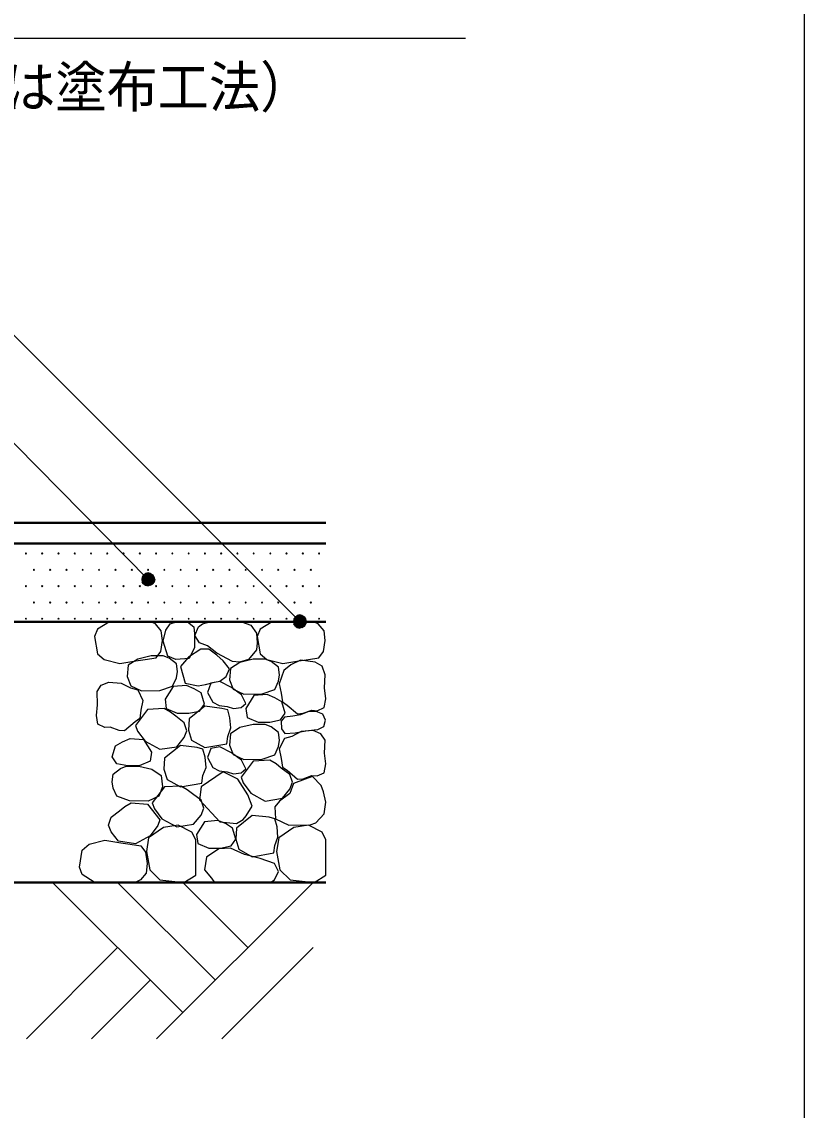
# Model space of a CAD drawing. Header units: millimetres. Extents: x 0 to 420, y 0 to 297.
# Drawn here: x 360.1 to 420.2, y 74.8 to 158.3 of the extents above; entities that cross this region are included whole.
import ezdxf
from ezdxf.enums import TextEntityAlignment as Align

# ---------------------------------------------------------------- set-up
doc = ezdxf.new("R2010")
doc.units = ezdxf.units.MM
doc.styles.add('kst32b', font='NotoSansJP-Variable.ttf')

msp = doc.modelspace()

# ---------------------------------------------------------------- hatches: boundary and pattern name
for points in [[(360.426, 117.517), (360.405, 117.496), (360.384, 117.475), (360.405, 117.454), (360.426, 117.433), (360.447, 117.454), (360.468, 117.475), (360.447, 117.496), (360.426, 117.517)], [(361.675, 117.517), (361.654, 117.496), (361.632, 117.475), (361.654, 117.454), (361.675, 117.433), (361.696, 117.454), (361.717, 117.475), (361.696, 117.496), (361.675, 117.517)], [(362.924, 117.517), (362.902, 117.496), (362.881, 117.475), (362.902, 117.454), (362.924, 117.433), (362.945, 117.454), (362.966, 117.475), (362.945, 117.496), (362.924, 117.517)], [(364.173, 117.517), (364.151, 117.496), (364.13, 117.475), (364.151, 117.454), (364.173, 117.433), (364.194, 117.454), (364.215, 117.475), (364.194, 117.496), (364.173, 117.517)], [(365.421, 117.517), (365.4, 117.496), (365.379, 117.475), (365.4, 117.454), (365.421, 117.433), (365.443, 117.454), (365.464, 117.475), (365.443, 117.496), (365.421, 117.517)], [(366.67, 117.517), (366.649, 117.496), (366.628, 117.475), (366.649, 117.454), (366.67, 117.433), (366.691, 117.454), (366.712, 117.475), (366.691, 117.496), (366.67, 117.517)], [(367.919, 117.517), (367.898, 117.496), (367.877, 117.475), (367.898, 117.454), (367.919, 117.433), (367.94, 117.454), (367.961, 117.475), (367.94, 117.496), (367.919, 117.517)], [(369.168, 117.517), (369.147, 117.496), (369.125, 117.475), (369.147, 117.454), (369.168, 117.433), (369.189, 117.454), (369.21, 117.475), (369.189, 117.496), (369.168, 117.517)], [(370.417, 117.517), (370.395, 117.496), (370.374, 117.475), (370.395, 117.454), (370.417, 117.433), (370.438, 117.454), (370.459, 117.475), (370.438, 117.496), (370.417, 117.517)], [(371.666, 117.517), (371.644, 117.496), (371.623, 117.475), (371.644, 117.454), (371.666, 117.433), (371.687, 117.454), (371.708, 117.475), (371.687, 117.496), (371.666, 117.517)], [(372.914, 117.517), (372.893, 117.496), (372.872, 117.475), (372.893, 117.454), (372.914, 117.433), (372.936, 117.454), (372.957, 117.475), (372.936, 117.496), (372.914, 117.517)], [(374.163, 117.517), (374.142, 117.496), (374.121, 117.475), (374.142, 117.454), (374.163, 117.433), (374.184, 117.454), (374.205, 117.475), (374.184, 117.496), (374.163, 117.517)], [(375.412, 117.517), (375.391, 117.496), (375.37, 117.475), (375.391, 117.454), (375.412, 117.433), (375.433, 117.454), (375.454, 117.475), (375.433, 117.496), (375.412, 117.517)], [(376.661, 117.517), (376.64, 117.496), (376.618, 117.475), (376.64, 117.454), (376.661, 117.433), (376.682, 117.454), (376.703, 117.475), (376.682, 117.496), (376.661, 117.517)], [(377.91, 117.517), (377.889, 117.496), (377.867, 117.475), (377.889, 117.454), (377.91, 117.433), (377.931, 117.454), (377.952, 117.475), (377.931, 117.496), (377.91, 117.517)], [(379.18, 117.517), (379.159, 117.496), (379.137, 117.475), (379.159, 117.454), (379.18, 117.433), (379.201, 117.454), (379.222, 117.475), (379.201, 117.496), (379.18, 117.517)], [(380.429, 117.517), (380.407, 117.496), (380.386, 117.475), (380.407, 117.454), (380.429, 117.433), (380.45, 117.454), (380.471, 117.475), (380.45, 117.496), (380.429, 117.517)], [(381.677, 117.517), (381.656, 117.496), (381.635, 117.475), (381.656, 117.454), (381.677, 117.433), (381.698, 117.454), (381.72, 117.475), (381.698, 117.496), (381.677, 117.517)], [(382.926, 117.517), (382.905, 117.496), (382.884, 117.475), (382.905, 117.454), (382.926, 117.433), (382.947, 117.454), (382.968, 117.475), (382.947, 117.496), (382.926, 117.517)], [(361.04, 116.268), (361.019, 116.247), (360.997, 116.226), (361.019, 116.205), (361.04, 116.184), (361.061, 116.205), (361.082, 116.226), (361.061, 116.247), (361.04, 116.268)], [(362.289, 116.268), (362.268, 116.247), (362.246, 116.226), (362.268, 116.205), (362.289, 116.184), (362.31, 116.205), (362.331, 116.226), (362.31, 116.247), (362.289, 116.268)], [(363.537, 116.268), (363.516, 116.247), (363.495, 116.226), (363.516, 116.205), (363.537, 116.184), (363.559, 116.205), (363.58, 116.226), (363.559, 116.247), (363.537, 116.268)], [(364.786, 116.268), (364.765, 116.247), (364.744, 116.226), (364.765, 116.205), (364.786, 116.184), (364.807, 116.205), (364.829, 116.226), (364.807, 116.247), (364.786, 116.268)], [(366.035, 116.268), (366.014, 116.247), (365.993, 116.226), (366.014, 116.205), (366.035, 116.184), (366.056, 116.205), (366.077, 116.226), (366.056, 116.247), (366.035, 116.268)], [(367.305, 116.268), (367.284, 116.247), (367.263, 116.226), (367.284, 116.205), (367.305, 116.184), (367.326, 116.205), (367.348, 116.226), (367.326, 116.247), (367.305, 116.268)], [(368.554, 116.268), (368.533, 116.247), (368.512, 116.226), (368.533, 116.205), (368.554, 116.184), (368.575, 116.205), (368.596, 116.226), (368.575, 116.247), (368.554, 116.268)], [(369.803, 116.268), (369.782, 116.247), (369.761, 116.226), (369.782, 116.205), (369.803, 116.184), (369.824, 116.205), (369.845, 116.226), (369.824, 116.247), (369.803, 116.268)], [(371.052, 116.268), (371.03, 116.247), (371.009, 116.226), (371.03, 116.205), (371.052, 116.184), (371.073, 116.205), (371.094, 116.226), (371.073, 116.247), (371.052, 116.268)], [(372.3, 116.268), (372.279, 116.247), (372.258, 116.226), (372.279, 116.205), (372.3, 116.184), (372.322, 116.205), (372.343, 116.226), (372.322, 116.247), (372.3, 116.268)], [(373.549, 116.268), (373.528, 116.247), (373.507, 116.226), (373.528, 116.205), (373.549, 116.184), (373.57, 116.205), (373.592, 116.226), (373.57, 116.247), (373.549, 116.268)], [(374.798, 116.268), (374.777, 116.247), (374.756, 116.226), (374.777, 116.205), (374.798, 116.184), (374.819, 116.205), (374.841, 116.226), (374.819, 116.247), (374.798, 116.268)], [(376.047, 116.268), (376.026, 116.247), (376.005, 116.226), (376.026, 116.205), (376.047, 116.184), (376.068, 116.205), (376.089, 116.226), (376.068, 116.247), (376.047, 116.268)], [(377.296, 116.268), (377.275, 116.247), (377.254, 116.226), (377.275, 116.205), (377.296, 116.184), (377.317, 116.205), (377.338, 116.226), (377.317, 116.247), (377.296, 116.268)], [(378.545, 116.268), (378.523, 116.247), (378.502, 116.226), (378.523, 116.205), (378.545, 116.184), (378.566, 116.205), (378.587, 116.226), (378.566, 116.247), (378.545, 116.268)], [(379.793, 116.268), (379.772, 116.247), (379.751, 116.226), (379.772, 116.205), (379.793, 116.184), (379.815, 116.205), (379.836, 116.226), (379.815, 116.247), (379.793, 116.268)], [(381.042, 116.268), (381.021, 116.247), (381, 116.226), (381.021, 116.205), (381.042, 116.184), (381.064, 116.205), (381.085, 116.226), (381.064, 116.247), (381.042, 116.268)], [(382.291, 116.268), (382.27, 116.247), (382.249, 116.226), (382.27, 116.205), (382.291, 116.184), (382.312, 116.205), (382.334, 116.226), (382.312, 116.247), (382.291, 116.268)], [(369.337, 115.676), (369.316, 115.485), (369.803, 115.485), (369.337, 115.676)], [(360.426, 115.02), (360.405, 114.998), (360.384, 114.977), (360.405, 114.956), (360.426, 114.935), (360.447, 114.956), (360.468, 114.977), (360.447, 114.998), (360.426, 115.02)], [(361.675, 115.02), (361.654, 114.998), (361.632, 114.977), (361.654, 114.956), (361.675, 114.935), (361.696, 114.956), (361.717, 114.977), (361.696, 114.998), (361.675, 115.02)], [(362.924, 115.02), (362.902, 114.998), (362.881, 114.977), (362.902, 114.956), (362.924, 114.935), (362.945, 114.956), (362.966, 114.977), (362.945, 114.998), (362.924, 115.02)], [(364.173, 115.02), (364.151, 114.998), (364.13, 114.977), (364.151, 114.956), (364.173, 114.935), (364.194, 114.956), (364.215, 114.977), (364.194, 114.998), (364.173, 115.02)], [(365.421, 115.02), (365.4, 114.998), (365.379, 114.977), (365.4, 114.956), (365.421, 114.935), (365.443, 114.956), (365.464, 114.977), (365.443, 114.998), (365.421, 115.02)], [(366.67, 115.02), (366.649, 114.998), (366.628, 114.977), (366.649, 114.956), (366.67, 114.935), (366.691, 114.956), (366.712, 114.977), (366.691, 114.998), (366.67, 115.02)], [(367.919, 115.02), (367.898, 114.998), (367.877, 114.977), (367.898, 114.956), (367.919, 114.935), (367.94, 114.956), (367.961, 114.977), (367.94, 114.998), (367.919, 115.02)], [(369.168, 115.02), (369.147, 114.998), (369.125, 114.977), (369.147, 114.956), (369.168, 114.935), (369.189, 114.956), (369.21, 114.977), (369.189, 114.998), (369.168, 115.02)], [(370.417, 115.02), (370.395, 114.998), (370.374, 114.977), (370.395, 114.956), (370.417, 114.935), (370.438, 114.956), (370.459, 114.977), (370.438, 114.998), (370.417, 115.02)], [(371.666, 115.02), (371.644, 114.998), (371.623, 114.977), (371.644, 114.956), (371.666, 114.935), (371.687, 114.956), (371.708, 114.977), (371.687, 114.998), (371.666, 115.02)], [(372.914, 115.02), (372.893, 114.998), (372.872, 114.977), (372.893, 114.956), (372.914, 114.935), (372.936, 114.956), (372.957, 114.977), (372.936, 114.998), (372.914, 115.02)], [(374.163, 115.02), (374.142, 114.998), (374.121, 114.977), (374.142, 114.956), (374.163, 114.935), (374.184, 114.956), (374.205, 114.977), (374.184, 114.998), (374.163, 115.02)], [(375.412, 115.02), (375.391, 114.998), (375.37, 114.977), (375.391, 114.956), (375.412, 114.935), (375.433, 114.956), (375.454, 114.977), (375.433, 114.998), (375.412, 115.02)], [(376.661, 115.02), (376.64, 114.998), (376.618, 114.977), (376.64, 114.956), (376.661, 114.935), (376.682, 114.956), (376.703, 114.977), (376.682, 114.998), (376.661, 115.02)], [(377.91, 115.02), (377.889, 114.998), (377.867, 114.977), (377.889, 114.956), (377.91, 114.935), (377.931, 114.956), (377.952, 114.977), (377.931, 114.998), (377.91, 115.02)], [(379.18, 115.02), (379.159, 114.998), (379.137, 114.977), (379.159, 114.956), (379.18, 114.935), (379.201, 114.956), (379.222, 114.977), (379.201, 114.998), (379.18, 115.02)], [(380.429, 115.02), (380.407, 114.998), (380.386, 114.977), (380.407, 114.956), (380.429, 114.935), (380.45, 114.956), (380.471, 114.977), (380.45, 114.998), (380.429, 115.02)], [(381.677, 115.02), (381.656, 114.998), (381.635, 114.977), (381.656, 114.956), (381.677, 114.935), (381.698, 114.956), (381.72, 114.977), (381.698, 114.998), (381.677, 115.02)], [(382.926, 115.02), (382.905, 114.998), (382.884, 114.977), (382.905, 114.956), (382.926, 114.935), (382.947, 114.956), (382.968, 114.977), (382.947, 114.998), (382.926, 115.02)], [(361.04, 113.771), (361.019, 113.75), (360.997, 113.729), (361.019, 113.707), (361.04, 113.686), (361.061, 113.707), (361.082, 113.729), (361.061, 113.75), (361.04, 113.771)], [(362.289, 113.771), (362.268, 113.75), (362.246, 113.729), (362.268, 113.707), (362.289, 113.686), (362.31, 113.707), (362.331, 113.729), (362.31, 113.75), (362.289, 113.771)], [(363.537, 113.771), (363.516, 113.75), (363.495, 113.729), (363.516, 113.707), (363.537, 113.686), (363.559, 113.707), (363.58, 113.729), (363.559, 113.75), (363.537, 113.771)], [(364.786, 113.771), (364.765, 113.75), (364.744, 113.729), (364.765, 113.707), (364.786, 113.686), (364.807, 113.707), (364.829, 113.729), (364.807, 113.75), (364.786, 113.771)], [(366.035, 113.771), (366.014, 113.75), (365.993, 113.729), (366.014, 113.707), (366.035, 113.686), (366.056, 113.707), (366.077, 113.729), (366.056, 113.75), (366.035, 113.771)], [(367.305, 113.771), (367.284, 113.75), (367.263, 113.729), (367.284, 113.707), (367.305, 113.686), (367.326, 113.707), (367.348, 113.729), (367.326, 113.75), (367.305, 113.771)], [(368.554, 113.771), (368.533, 113.75), (368.512, 113.729), (368.533, 113.707), (368.554, 113.686), (368.575, 113.707), (368.596, 113.729), (368.575, 113.75), (368.554, 113.771)], [(369.803, 113.771), (369.782, 113.75), (369.761, 113.729), (369.782, 113.707), (369.803, 113.686), (369.824, 113.707), (369.845, 113.729), (369.824, 113.75), (369.803, 113.771)], [(371.052, 113.771), (371.03, 113.75), (371.009, 113.729), (371.03, 113.707), (371.052, 113.686), (371.073, 113.707), (371.094, 113.729), (371.073, 113.75), (371.052, 113.771)], [(372.3, 113.771), (372.279, 113.75), (372.258, 113.729), (372.279, 113.707), (372.3, 113.686), (372.322, 113.707), (372.343, 113.729), (372.322, 113.75), (372.3, 113.771)], [(373.549, 113.771), (373.528, 113.75), (373.507, 113.729), (373.528, 113.707), (373.549, 113.686), (373.57, 113.707), (373.592, 113.729), (373.57, 113.75), (373.549, 113.771)], [(374.798, 113.771), (374.777, 113.75), (374.756, 113.729), (374.777, 113.707), (374.798, 113.686), (374.819, 113.707), (374.841, 113.729), (374.819, 113.75), (374.798, 113.771)], [(376.047, 113.771), (376.026, 113.75), (376.005, 113.729), (376.026, 113.707), (376.047, 113.686), (376.068, 113.707), (376.089, 113.729), (376.068, 113.75), (376.047, 113.771)], [(377.296, 113.771), (377.275, 113.75), (377.254, 113.729), (377.275, 113.707), (377.296, 113.686), (377.317, 113.707), (377.338, 113.729), (377.317, 113.75), (377.296, 113.771)], [(378.545, 113.771), (378.523, 113.75), (378.502, 113.729), (378.523, 113.707), (378.545, 113.686), (378.566, 113.707), (378.587, 113.729), (378.566, 113.75), (378.545, 113.771)], [(379.793, 113.771), (379.772, 113.75), (379.751, 113.729), (379.772, 113.707), (379.793, 113.686), (379.815, 113.707), (379.836, 113.729), (379.815, 113.75), (379.793, 113.771)], [(381.042, 113.771), (381.021, 113.75), (381, 113.729), (381.021, 113.707), (381.042, 113.686), (381.064, 113.707), (381.085, 113.729), (381.064, 113.75), (381.042, 113.771)], [(382.291, 113.771), (382.27, 113.75), (382.249, 113.729), (382.27, 113.707), (382.291, 113.686), (382.312, 113.707), (382.334, 113.729), (382.312, 113.75), (382.291, 113.771)], [(360.426, 112.522), (360.405, 112.501), (360.384, 112.48), (360.405, 112.459), (360.426, 112.437), (360.447, 112.459), (360.468, 112.48), (360.447, 112.501), (360.426, 112.522)], [(361.675, 112.522), (361.654, 112.501), (361.632, 112.48), (361.654, 112.459), (361.675, 112.437), (361.696, 112.459), (361.717, 112.48), (361.696, 112.501), (361.675, 112.522)], [(362.924, 112.522), (362.902, 112.501), (362.881, 112.48), (362.902, 112.459), (362.924, 112.437), (362.945, 112.459), (362.966, 112.48), (362.945, 112.501), (362.924, 112.522)], [(364.173, 112.522), (364.151, 112.501), (364.13, 112.48), (364.151, 112.459), (364.173, 112.437), (364.194, 112.459), (364.215, 112.48), (364.194, 112.501), (364.173, 112.522)], [(365.421, 112.522), (365.4, 112.501), (365.379, 112.48), (365.4, 112.459), (365.421, 112.437), (365.443, 112.459), (365.464, 112.48), (365.443, 112.501), (365.421, 112.522)], [(366.67, 112.522), (366.649, 112.501), (366.628, 112.48), (366.649, 112.459), (366.67, 112.437), (366.691, 112.459), (366.712, 112.48), (366.691, 112.501), (366.67, 112.522)], [(367.919, 112.522), (367.898, 112.501), (367.877, 112.48), (367.898, 112.459), (367.919, 112.437), (367.94, 112.459), (367.961, 112.48), (367.94, 112.501), (367.919, 112.522)], [(369.168, 112.522), (369.147, 112.501), (369.125, 112.48), (369.147, 112.459), (369.168, 112.437), (369.189, 112.459), (369.21, 112.48), (369.189, 112.501), (369.168, 112.522)], [(370.417, 112.522), (370.395, 112.501), (370.374, 112.48), (370.395, 112.459), (370.417, 112.437), (370.438, 112.459), (370.459, 112.48), (370.438, 112.501), (370.417, 112.522)], [(371.666, 112.522), (371.644, 112.501), (371.623, 112.48), (371.644, 112.459), (371.666, 112.437), (371.687, 112.459), (371.708, 112.48), (371.687, 112.501), (371.666, 112.522)], [(372.914, 112.522), (372.893, 112.501), (372.872, 112.48), (372.893, 112.459), (372.914, 112.437), (372.936, 112.459), (372.957, 112.48), (372.936, 112.501), (372.914, 112.522)], [(374.163, 112.522), (374.142, 112.501), (374.121, 112.48), (374.142, 112.459), (374.163, 112.437), (374.184, 112.459), (374.205, 112.48), (374.184, 112.501), (374.163, 112.522)], [(375.412, 112.522), (375.391, 112.501), (375.37, 112.48), (375.391, 112.459), (375.412, 112.437), (375.433, 112.459), (375.454, 112.48), (375.433, 112.501), (375.412, 112.522)], [(376.661, 112.522), (376.64, 112.501), (376.618, 112.48), (376.64, 112.459), (376.661, 112.437), (376.682, 112.459), (376.703, 112.48), (376.682, 112.501), (376.661, 112.522)], [(377.91, 112.522), (377.889, 112.501), (377.867, 112.48), (377.889, 112.459), (377.91, 112.437), (377.931, 112.459), (377.952, 112.48), (377.931, 112.501), (377.91, 112.522)], [(379.18, 112.522), (379.159, 112.501), (379.137, 112.48), (379.159, 112.459), (379.18, 112.437), (379.201, 112.459), (379.222, 112.48), (379.201, 112.501), (379.18, 112.522)], [(380.429, 112.522), (380.407, 112.501), (380.386, 112.48), (380.407, 112.459), (380.429, 112.437), (380.45, 112.459), (380.471, 112.48), (380.45, 112.501), (380.429, 112.522)], [(380.979, 112.459), (380.958, 112.268), (381.445, 112.268), (380.979, 112.459)], [(381.677, 112.522), (381.656, 112.501), (381.635, 112.48), (381.656, 112.459), (381.677, 112.437), (381.698, 112.459), (381.72, 112.48), (381.698, 112.501), (381.677, 112.522)], [(382.926, 112.522), (382.905, 112.501), (382.884, 112.48), (382.905, 112.459), (382.926, 112.437), (382.947, 112.459), (382.968, 112.48), (382.947, 112.501), (382.926, 112.522)]]:
    msp.add_hatch(color=7).paths.add_polyline_path(points)
h = msp.add_hatch(color=7)
h.paths.add_polyline_path([(369.316, 115.485), (369.337, 115.295), (369.803, 115.485), (369.316, 115.485)])
h.paths.add_polyline_path([(369.337, 115.295), (369.803, 115.485), (369.443, 115.147), (369.337, 115.295)])
h.paths.add_polyline_path([(369.803, 115.485), (369.443, 115.147), (369.612, 115.041), (369.803, 115.485)])
h = msp.add_hatch(color=7)
h.paths.add_polyline_path([(369.803, 115.993), (369.612, 115.951), (369.803, 115.485), (369.803, 115.993)])
h.paths.add_polyline_path([(369.612, 115.951), (369.803, 115.485), (369.443, 115.845), (369.612, 115.951)])
h.paths.add_polyline_path([(369.803, 115.485), (369.443, 115.845), (369.337, 115.676), (369.803, 115.485)])
h = msp.add_hatch(color=7)
h.paths.add_polyline_path([(369.612, 115.041), (369.803, 114.998), (369.803, 115.485), (369.612, 115.041)])
h.paths.add_polyline_path([(369.803, 114.998), (369.803, 115.485), (369.993, 115.041), (369.803, 114.998)])
h.paths.add_polyline_path([(369.803, 115.485), (369.993, 115.041), (370.163, 115.147), (369.803, 115.485)])
h = msp.add_hatch(color=7)
h.paths.add_polyline_path([(370.268, 115.676), (370.163, 115.845), (369.803, 115.485), (370.268, 115.676)])
h.paths.add_polyline_path([(370.163, 115.845), (369.803, 115.485), (369.993, 115.951), (370.163, 115.845)])
h.paths.add_polyline_path([(369.803, 115.485), (369.993, 115.951), (369.803, 115.993), (369.803, 115.485)])
h = msp.add_hatch(color=7)
h.paths.add_polyline_path([(370.163, 115.147), (370.268, 115.295), (369.803, 115.485), (370.163, 115.147)])
h.paths.add_polyline_path([(370.268, 115.295), (369.803, 115.485), (370.311, 115.485), (370.268, 115.295)])
h.paths.add_polyline_path([(369.803, 115.485), (370.311, 115.485), (370.268, 115.676), (369.803, 115.485)])
h = msp.add_hatch(color=7)
h.paths.add_polyline_path([(381.445, 112.776), (381.254, 112.734), (381.445, 112.268), (381.445, 112.776)])
h.paths.add_polyline_path([(381.254, 112.734), (381.445, 112.268), (381.106, 112.628), (381.254, 112.734)])
h.paths.add_polyline_path([(381.445, 112.268), (381.106, 112.628), (380.979, 112.459), (381.445, 112.268)])
h = msp.add_hatch(color=7)
h.paths.add_polyline_path([(381.91, 112.459), (381.804, 112.628), (381.445, 112.268), (381.91, 112.459)])
h.paths.add_polyline_path([(381.804, 112.628), (381.445, 112.268), (381.635, 112.734), (381.804, 112.628)])
h.paths.add_polyline_path([(381.445, 112.268), (381.635, 112.734), (381.445, 112.776), (381.445, 112.268)])
h = msp.add_hatch(color=7)
h.paths.add_polyline_path([(380.958, 112.268), (380.979, 112.077), (381.445, 112.268), (380.958, 112.268)])
h.paths.add_polyline_path([(380.979, 112.077), (381.445, 112.268), (381.106, 111.908), (380.979, 112.077)])
h.paths.add_polyline_path([(381.445, 112.268), (381.106, 111.908), (381.254, 111.802), (381.445, 112.268)])
h = msp.add_hatch(color=7)
h.paths.add_polyline_path([(381.254, 111.802), (381.445, 111.76), (381.445, 112.268), (381.254, 111.802)])
h.paths.add_polyline_path([(381.445, 111.76), (381.445, 112.268), (381.635, 111.802), (381.445, 111.76)])
h.paths.add_polyline_path([(381.445, 112.268), (381.635, 111.802), (381.804, 111.908), (381.445, 112.268)])
h = msp.add_hatch(color=7)
h.paths.add_polyline_path([(381.804, 111.908), (381.91, 112.077), (381.445, 112.268), (381.804, 111.908)])
h.paths.add_polyline_path([(381.91, 112.077), (381.445, 112.268), (381.952, 112.268), (381.91, 112.077)])
h.paths.add_polyline_path([(381.445, 112.268), (381.952, 112.268), (381.91, 112.459), (381.445, 112.268)])

# ---------------------------------------------------------------- linework, layer by layer
at = {"lineweight": 13}
for points in [[(0.191, 0), (0.191, 296.968), (420.158, 296.968), (420.158, 0)], [(371.983, 107.95), (372.068, 108.437), (371.983, 109.008), (371.412, 109.453), (370.967, 109.622), (370.036, 109.622), (369.02, 109.368), (368.279, 108.924), (368.194, 108.035), (368.491, 107.336), (369.295, 106.934), (370.713, 106.976), (371.687, 107.294)], [(374.904, 107.611), (375.306, 107.675), (375.793, 108.056), (376.047, 108.627), (375.56, 109.241), (375.073, 109.686), (374.459, 110.13), (373.846, 110.13), (372.914, 109.516), (372.3, 108.818), (372.639, 107.527), (373.655, 107.315), (374.205, 107.442)], [(379.815, 107.696), (379.899, 108.183), (379.815, 108.754), (379.243, 109.199), (378.799, 109.368), (377.867, 109.368), (376.851, 109.114), (376.132, 108.67), (376.047, 107.781), (376.322, 107.082), (377.148, 106.68), (378.566, 106.722), (379.539, 107.04)], [(382.376, 105.452), (382.778, 105.41), (383.307, 105.664), (383.434, 106.341), (383.35, 107.167), (383.392, 108.183), (383.159, 108.839), (382.63, 109.156), (381.487, 109.284), (380.746, 108.945), (380.217, 108.5), (379.857, 107.484), (380.026, 106.765), (380.111, 106.109), (380.471, 105.854), (381.275, 105.177), (381.698, 105.22)], [(366.903, 104.161), (366.48, 104.119), (365.95, 104.373), (365.845, 105.05), (365.908, 105.876), (365.887, 106.892), (366.205, 107.379), (366.797, 107.611), (367.729, 107.527), (368.448, 107.167), (369.02, 107.019), (369.401, 106.193), (369.252, 105.452), (369.168, 104.817), (368.808, 104.563), (367.982, 103.865), (367.58, 103.907)], [(372.936, 105.241), (373.761, 105.389), (374.121, 105.918), (373.867, 106.786), (373.338, 107.103), (372.745, 107.357), (371.729, 107.273), (371.115, 106.299), (371.2, 105.6), (372.046, 105.241)], [(375.878, 105.749), (376.364, 105.579), (376.936, 105.664), (377.296, 105.981), (376.978, 106.638), (376.195, 107.209), (375.306, 107.654), (374.629, 107.527), (374.375, 106.828), (374.777, 106.066), (375.264, 105.812)], [(379.137, 104.542), (379.963, 104.712), (380.323, 105.241), (380.069, 106.087), (379.539, 106.405), (378.947, 106.659), (377.931, 106.574), (377.317, 105.6), (377.402, 104.902), (378.248, 104.542)], [(372.004, 102.658), (372.576, 103.357), (372.766, 103.886), (372.576, 104.5), (371.92, 104.987), (371.517, 105.304), (371.03, 105.6), (369.761, 105.516), (368.829, 104.288), (368.998, 103.844), (369.57, 103.082), (370.713, 102.468)], [(375.92, 103.441), (376.153, 104.098), (376.068, 104.881), (375.92, 105.495), (375.475, 105.6), (374.163, 105.77), (372.957, 104.796), (372.914, 103.928), (373.147, 103.166), (374.163, 102.595), (375.835, 102.87)], [(382.545, 103.95), (382.82, 103.971), (383.286, 104.204), (383.413, 104.69), (383.201, 105.156), (382.693, 105.346), (382.058, 105.325), (381.508, 105.114), (380.915, 105.008), (380.28, 104.923), (380.005, 104.606), (380.048, 104.034), (380.302, 103.674), (381.085, 103.717), (381.91, 103.865)], [(379.815, 102.679), (379.899, 103.166), (379.815, 103.738), (379.243, 104.182), (378.799, 104.352), (377.867, 104.352), (376.851, 104.119), (376.132, 103.653), (376.047, 102.764), (376.322, 102.066), (377.148, 101.663), (378.566, 101.706), (379.539, 102.023)], [(382.376, 100.457), (382.778, 100.415), (383.307, 100.647), (383.434, 101.346), (383.35, 102.15), (383.392, 103.166), (383.053, 103.653), (382.482, 103.907), (381.55, 103.822), (380.831, 103.441), (380.259, 103.293), (379.857, 102.489), (380.026, 101.748), (380.111, 101.092), (380.471, 100.859), (381.275, 100.161), (381.698, 100.203)], [(368.237, 101.177), (367.411, 101.346), (367.051, 101.875), (367.305, 102.722), (367.834, 103.039), (368.427, 103.293), (369.443, 103.209), (370.057, 102.235), (369.972, 101.537), (369.125, 101.177)], [(374.015, 100.436), (374.269, 101.071), (374.184, 101.854), (374.015, 102.468), (373.57, 102.595), (372.279, 102.743), (371.052, 101.769), (371.009, 100.923), (371.263, 100.139), (372.279, 99.568), (373.93, 99.864)], [(375.878, 100.732), (376.364, 100.563), (376.936, 100.647), (377.296, 100.965), (376.978, 101.621), (376.195, 102.193), (375.306, 102.637), (374.629, 102.531), (374.375, 101.833), (374.777, 101.05), (375.264, 100.817)], [(367.115, 99.483), (367.051, 99.97), (367.115, 100.542), (367.686, 100.986), (368.131, 101.155), (369.083, 101.155), (370.099, 100.923), (370.819, 100.457), (370.904, 99.568), (370.628, 98.87), (369.803, 98.467), (368.385, 98.51), (367.411, 98.848)], [(380.111, 98.7), (380.682, 99.399), (380.873, 99.928), (380.682, 100.521), (380.026, 101.007), (379.624, 101.346), (379.137, 101.621), (377.867, 101.537), (376.936, 100.33), (377.105, 99.886), (377.677, 99.102), (378.799, 98.488)], [(377.105, 97.07), (377.338, 97.346), (377.783, 98.086), (377.465, 98.975), (376.682, 100.161), (375.56, 100.732), (373.888, 99.589), (373.761, 98.573), (375.306, 96.901), (376.576, 96.753)], [(382.249, 96.668), (382.672, 96.816), (383.307, 97.515), (383.434, 98.404), (383.265, 99.187), (383.074, 99.674), (382.418, 100.372), (381.847, 100.161), (380.958, 99.843), (380.682, 99.06), (379.899, 98.488), (379.539, 98.044), (379.582, 97.113), (380.598, 96.626)], [(373.295, 96.711), (373.867, 97.409), (374.079, 97.938), (373.867, 98.552), (373.211, 99.039), (372.809, 99.356), (372.322, 99.631), (371.052, 99.568), (370.12, 98.34), (370.29, 97.896), (370.861, 97.113), (372.004, 96.499)], [(367.538, 95.419), (366.966, 96.118), (366.755, 96.647), (366.966, 97.24), (367.602, 97.727), (368.025, 98.065), (368.512, 98.34), (369.761, 98.256), (370.692, 97.049), (370.544, 96.605), (369.972, 95.821), (368.829, 95.208)], [(375.348, 94.869), (376.174, 95.038), (376.534, 95.568), (376.28, 96.414), (375.751, 96.753), (375.158, 96.986), (374.142, 96.901), (373.528, 95.927), (373.613, 95.229), (374.459, 94.869)], [(379.539, 95.081), (379.772, 95.716), (379.709, 96.499), (379.539, 97.113), (379.095, 97.24), (377.783, 97.388), (376.576, 96.414), (376.534, 95.568), (376.767, 94.784), (377.783, 94.213), (379.455, 94.509)], [(373.465, 95.504), (373.168, 96.097), (372.11, 96.626), (370.988, 96.456), (369.845, 95.673), (369.676, 94.615), (369.93, 93.218), (370.713, 92.435), (372.555, 92.244), (373.465, 92.795)], [(383.455, 95.504), (383.159, 96.097), (382.101, 96.626), (380.979, 96.456), (379.836, 95.673), (379.666, 94.615), (379.92, 93.218), (380.704, 92.435), (382.545, 92.244), (383.455, 92.795)]]:
    msp.add_lwpolyline(points, close=True, dxfattribs=at)
for points in [[(394.166, 156.993), (26.183, 156.993)], [(381.445, 112.268), (350.964, 142.769)], [(369.803, 115.485), (347.747, 137.837)], [(366.839, 112.247), (365.908, 111.675), (365.696, 111.104), (365.908, 109.791), (366.437, 109.347), (367.644, 109.029), (368.871, 109.241), (369.591, 109.347), (370.417, 109.474), (370.777, 109.961), (370.904, 110.807), (370.819, 111.548), (370.374, 112.077), (370.014, 112.247)], [(372.83, 112.247), (373.316, 111.866), (373.359, 111.315), (373.359, 110.278), (372.957, 109.432), (371.941, 109.347), (371.327, 109.601), (370.967, 110.744), (371.157, 111.591), (371.496, 112.077), (371.983, 112.247)], [(376.978, 112.247), (377.677, 111.993), (378.121, 111.379), (378.185, 110.617), (378.121, 110.088), (377.507, 109.347), (376.809, 109.156), (376.28, 109.199), (375.073, 109.834), (374.375, 110.405), (373.761, 110.617), (373.401, 111.188), (373.676, 111.866), (373.973, 112.077), (374.544, 112.247)], [(379.328, 112.247), (378.396, 111.675), (378.185, 111.104), (378.396, 109.791), (378.926, 109.347), (380.153, 109.029), (381.36, 109.241), (382.101, 109.347), (382.905, 109.474), (383.265, 109.961), (383.392, 110.807), (383.307, 111.548), (382.863, 112.077), (382.503, 112.247)], [(365.675, 92.266), (364.744, 92.837), (364.532, 93.409), (364.744, 94.721), (365.273, 95.165), (366.48, 95.483), (367.707, 95.271), (368.427, 95.165), (369.252, 95.038), (369.612, 94.552), (369.739, 93.684), (369.655, 92.964), (369.21, 92.435), (368.85, 92.266)], [(379.18, 92.244), (379.497, 92.435), (379.815, 93.091), (379.497, 93.684), (378.396, 94.065), (377.211, 94.382), (376.132, 94.869), (375.221, 94.827), (374.29, 94.171), (374.142, 93.197), (374.671, 92.562), (374.904, 92.244)], [(362.458, 92.244), (372.47, 82.254)], [(367.453, 92.244), (374.968, 84.751)], [(370.459, 80.243), (382.461, 92.244)], [(372.47, 92.244), (377.465, 87.249)], [(367.453, 87.249), (360.468, 80.243)], [(382.461, 87.249), (375.454, 80.243)], [(369.972, 84.751), (365.464, 80.243)]]:
    msp.add_lwpolyline(points, dxfattribs=at)
at = {"lineweight": 30}
for points in [[(318.474, 119.846), (383.455, 119.846)], [(318.474, 118.237), (383.455, 118.237)], [(318.474, 112.247), (383.455, 112.247)], [(318.474, 92.244), (383.455, 92.244)]]:
    msp.add_lwpolyline(points, dxfattribs=at)
at = {"lineweight": 0}
for points in [[(360.426, 117.517), (360.405, 117.496), (360.384, 117.475), (360.405, 117.454), (360.426, 117.433), (360.447, 117.454), (360.468, 117.475), (360.447, 117.496)], [(361.675, 117.517), (361.654, 117.496), (361.632, 117.475), (361.654, 117.454), (361.675, 117.433), (361.696, 117.454), (361.717, 117.475), (361.696, 117.496)], [(362.924, 117.517), (362.902, 117.496), (362.881, 117.475), (362.902, 117.454), (362.924, 117.433), (362.945, 117.454), (362.966, 117.475), (362.945, 117.496)], [(364.173, 117.517), (364.151, 117.496), (364.13, 117.475), (364.151, 117.454), (364.173, 117.433), (364.194, 117.454), (364.215, 117.475), (364.194, 117.496)], [(365.421, 117.517), (365.4, 117.496), (365.379, 117.475), (365.4, 117.454), (365.421, 117.433), (365.443, 117.454), (365.464, 117.475), (365.443, 117.496)], [(366.67, 117.517), (366.649, 117.496), (366.628, 117.475), (366.649, 117.454), (366.67, 117.433), (366.691, 117.454), (366.712, 117.475), (366.691, 117.496)], [(367.919, 117.517), (367.898, 117.496), (367.877, 117.475), (367.898, 117.454), (367.919, 117.433), (367.94, 117.454), (367.961, 117.475), (367.94, 117.496)], [(369.168, 117.517), (369.147, 117.496), (369.125, 117.475), (369.147, 117.454), (369.168, 117.433), (369.189, 117.454), (369.21, 117.475), (369.189, 117.496)], [(370.417, 117.517), (370.395, 117.496), (370.374, 117.475), (370.395, 117.454), (370.417, 117.433), (370.438, 117.454), (370.459, 117.475), (370.438, 117.496)], [(371.666, 117.517), (371.644, 117.496), (371.623, 117.475), (371.644, 117.454), (371.666, 117.433), (371.687, 117.454), (371.708, 117.475), (371.687, 117.496)], [(372.914, 117.517), (372.893, 117.496), (372.872, 117.475), (372.893, 117.454), (372.914, 117.433), (372.936, 117.454), (372.957, 117.475), (372.936, 117.496)], [(374.163, 117.517), (374.142, 117.496), (374.121, 117.475), (374.142, 117.454), (374.163, 117.433), (374.184, 117.454), (374.205, 117.475), (374.184, 117.496)], [(375.412, 117.517), (375.391, 117.496), (375.37, 117.475), (375.391, 117.454), (375.412, 117.433), (375.433, 117.454), (375.454, 117.475), (375.433, 117.496)], [(376.661, 117.517), (376.64, 117.496), (376.618, 117.475), (376.64, 117.454), (376.661, 117.433), (376.682, 117.454), (376.703, 117.475), (376.682, 117.496)], [(377.91, 117.517), (377.889, 117.496), (377.867, 117.475), (377.889, 117.454), (377.91, 117.433), (377.931, 117.454), (377.952, 117.475), (377.931, 117.496)], [(379.18, 117.517), (379.159, 117.496), (379.137, 117.475), (379.159, 117.454), (379.18, 117.433), (379.201, 117.454), (379.222, 117.475), (379.201, 117.496)], [(380.429, 117.517), (380.407, 117.496), (380.386, 117.475), (380.407, 117.454), (380.429, 117.433), (380.45, 117.454), (380.471, 117.475), (380.45, 117.496)], [(381.677, 117.517), (381.656, 117.496), (381.635, 117.475), (381.656, 117.454), (381.677, 117.433), (381.698, 117.454), (381.72, 117.475), (381.698, 117.496)], [(382.926, 117.517), (382.905, 117.496), (382.884, 117.475), (382.905, 117.454), (382.926, 117.433), (382.947, 117.454), (382.968, 117.475), (382.947, 117.496)], [(361.04, 116.268), (361.019, 116.247), (360.997, 116.226), (361.019, 116.205), (361.04, 116.184), (361.061, 116.205), (361.082, 116.226), (361.061, 116.247)], [(362.289, 116.268), (362.268, 116.247), (362.246, 116.226), (362.268, 116.205), (362.289, 116.184), (362.31, 116.205), (362.331, 116.226), (362.31, 116.247)], [(363.537, 116.268), (363.516, 116.247), (363.495, 116.226), (363.516, 116.205), (363.537, 116.184), (363.559, 116.205), (363.58, 116.226), (363.559, 116.247)], [(364.786, 116.268), (364.765, 116.247), (364.744, 116.226), (364.765, 116.205), (364.786, 116.184), (364.807, 116.205), (364.829, 116.226), (364.807, 116.247)], [(366.035, 116.268), (366.014, 116.247), (365.993, 116.226), (366.014, 116.205), (366.035, 116.184), (366.056, 116.205), (366.077, 116.226), (366.056, 116.247)], [(367.305, 116.268), (367.284, 116.247), (367.263, 116.226), (367.284, 116.205), (367.305, 116.184), (367.326, 116.205), (367.348, 116.226), (367.326, 116.247)], [(368.554, 116.268), (368.533, 116.247), (368.512, 116.226), (368.533, 116.205), (368.554, 116.184), (368.575, 116.205), (368.596, 116.226), (368.575, 116.247)], [(369.803, 116.268), (369.782, 116.247), (369.761, 116.226), (369.782, 116.205), (369.803, 116.184), (369.824, 116.205), (369.845, 116.226), (369.824, 116.247)], [(371.052, 116.268), (371.03, 116.247), (371.009, 116.226), (371.03, 116.205), (371.052, 116.184), (371.073, 116.205), (371.094, 116.226), (371.073, 116.247)], [(372.3, 116.268), (372.279, 116.247), (372.258, 116.226), (372.279, 116.205), (372.3, 116.184), (372.322, 116.205), (372.343, 116.226), (372.322, 116.247)], [(373.549, 116.268), (373.528, 116.247), (373.507, 116.226), (373.528, 116.205), (373.549, 116.184), (373.57, 116.205), (373.592, 116.226), (373.57, 116.247)], [(374.798, 116.268), (374.777, 116.247), (374.756, 116.226), (374.777, 116.205), (374.798, 116.184), (374.819, 116.205), (374.841, 116.226), (374.819, 116.247)], [(376.047, 116.268), (376.026, 116.247), (376.005, 116.226), (376.026, 116.205), (376.047, 116.184), (376.068, 116.205), (376.089, 116.226), (376.068, 116.247)], [(377.296, 116.268), (377.275, 116.247), (377.254, 116.226), (377.275, 116.205), (377.296, 116.184), (377.317, 116.205), (377.338, 116.226), (377.317, 116.247)], [(378.545, 116.268), (378.523, 116.247), (378.502, 116.226), (378.523, 116.205), (378.545, 116.184), (378.566, 116.205), (378.587, 116.226), (378.566, 116.247)], [(379.793, 116.268), (379.772, 116.247), (379.751, 116.226), (379.772, 116.205), (379.793, 116.184), (379.815, 116.205), (379.836, 116.226), (379.815, 116.247)], [(381.042, 116.268), (381.021, 116.247), (381, 116.226), (381.021, 116.205), (381.042, 116.184), (381.064, 116.205), (381.085, 116.226), (381.064, 116.247)], [(382.291, 116.268), (382.27, 116.247), (382.249, 116.226), (382.27, 116.205), (382.291, 116.184), (382.312, 116.205), (382.334, 116.226), (382.312, 116.247)], [(369.337, 115.676), (369.316, 115.485), (369.803, 115.485)], [(369.316, 115.485), (369.337, 115.295), (369.803, 115.485)], [(369.803, 115.485), (369.443, 115.845), (369.337, 115.676)], [(369.337, 115.295), (369.803, 115.485), (369.443, 115.147)], [(369.612, 115.951), (369.803, 115.485), (369.443, 115.845)], [(369.803, 115.485), (369.443, 115.147), (369.612, 115.041)], [(369.803, 115.993), (369.612, 115.951), (369.803, 115.485)], [(369.612, 115.041), (369.803, 114.998), (369.803, 115.485)], [(369.803, 115.485), (369.993, 115.951), (369.803, 115.993)], [(370.163, 115.845), (369.803, 115.485), (369.993, 115.951)], [(370.268, 115.676), (370.163, 115.845), (369.803, 115.485)], [(369.803, 115.485), (370.311, 115.485), (370.268, 115.676)], [(369.803, 114.998), (369.803, 115.485), (369.993, 115.041)], [(369.803, 115.485), (369.993, 115.041), (370.163, 115.147)], [(370.163, 115.147), (370.268, 115.295), (369.803, 115.485)], [(370.268, 115.295), (369.803, 115.485), (370.311, 115.485)], [(360.426, 115.02), (360.405, 114.998), (360.384, 114.977), (360.405, 114.956), (360.426, 114.935), (360.447, 114.956), (360.468, 114.977), (360.447, 114.998)], [(361.675, 115.02), (361.654, 114.998), (361.632, 114.977), (361.654, 114.956), (361.675, 114.935), (361.696, 114.956), (361.717, 114.977), (361.696, 114.998)], [(362.924, 115.02), (362.902, 114.998), (362.881, 114.977), (362.902, 114.956), (362.924, 114.935), (362.945, 114.956), (362.966, 114.977), (362.945, 114.998)], [(364.173, 115.02), (364.151, 114.998), (364.13, 114.977), (364.151, 114.956), (364.173, 114.935), (364.194, 114.956), (364.215, 114.977), (364.194, 114.998)], [(365.421, 115.02), (365.4, 114.998), (365.379, 114.977), (365.4, 114.956), (365.421, 114.935), (365.443, 114.956), (365.464, 114.977), (365.443, 114.998)], [(366.67, 115.02), (366.649, 114.998), (366.628, 114.977), (366.649, 114.956), (366.67, 114.935), (366.691, 114.956), (366.712, 114.977), (366.691, 114.998)], [(367.919, 115.02), (367.898, 114.998), (367.877, 114.977), (367.898, 114.956), (367.919, 114.935), (367.94, 114.956), (367.961, 114.977), (367.94, 114.998)], [(369.168, 115.02), (369.147, 114.998), (369.125, 114.977), (369.147, 114.956), (369.168, 114.935), (369.189, 114.956), (369.21, 114.977), (369.189, 114.998)], [(370.417, 115.02), (370.395, 114.998), (370.374, 114.977), (370.395, 114.956), (370.417, 114.935), (370.438, 114.956), (370.459, 114.977), (370.438, 114.998)], [(371.666, 115.02), (371.644, 114.998), (371.623, 114.977), (371.644, 114.956), (371.666, 114.935), (371.687, 114.956), (371.708, 114.977), (371.687, 114.998)], [(372.914, 115.02), (372.893, 114.998), (372.872, 114.977), (372.893, 114.956), (372.914, 114.935), (372.936, 114.956), (372.957, 114.977), (372.936, 114.998)], [(374.163, 115.02), (374.142, 114.998), (374.121, 114.977), (374.142, 114.956), (374.163, 114.935), (374.184, 114.956), (374.205, 114.977), (374.184, 114.998)], [(375.412, 115.02), (375.391, 114.998), (375.37, 114.977), (375.391, 114.956), (375.412, 114.935), (375.433, 114.956), (375.454, 114.977), (375.433, 114.998)], [(376.661, 115.02), (376.64, 114.998), (376.618, 114.977), (376.64, 114.956), (376.661, 114.935), (376.682, 114.956), (376.703, 114.977), (376.682, 114.998)], [(377.91, 115.02), (377.889, 114.998), (377.867, 114.977), (377.889, 114.956), (377.91, 114.935), (377.931, 114.956), (377.952, 114.977), (377.931, 114.998)], [(379.18, 115.02), (379.159, 114.998), (379.137, 114.977), (379.159, 114.956), (379.18, 114.935), (379.201, 114.956), (379.222, 114.977), (379.201, 114.998)], [(380.429, 115.02), (380.407, 114.998), (380.386, 114.977), (380.407, 114.956), (380.429, 114.935), (380.45, 114.956), (380.471, 114.977), (380.45, 114.998)], [(381.677, 115.02), (381.656, 114.998), (381.635, 114.977), (381.656, 114.956), (381.677, 114.935), (381.698, 114.956), (381.72, 114.977), (381.698, 114.998)], [(382.926, 115.02), (382.905, 114.998), (382.884, 114.977), (382.905, 114.956), (382.926, 114.935), (382.947, 114.956), (382.968, 114.977), (382.947, 114.998)], [(361.04, 113.771), (361.019, 113.75), (360.997, 113.729), (361.019, 113.707), (361.04, 113.686), (361.061, 113.707), (361.082, 113.729), (361.061, 113.75)], [(362.289, 113.771), (362.268, 113.75), (362.246, 113.729), (362.268, 113.707), (362.289, 113.686), (362.31, 113.707), (362.331, 113.729), (362.31, 113.75)], [(363.537, 113.771), (363.516, 113.75), (363.495, 113.729), (363.516, 113.707), (363.537, 113.686), (363.559, 113.707), (363.58, 113.729), (363.559, 113.75)], [(364.786, 113.771), (364.765, 113.75), (364.744, 113.729), (364.765, 113.707), (364.786, 113.686), (364.807, 113.707), (364.829, 113.729), (364.807, 113.75)], [(366.035, 113.771), (366.014, 113.75), (365.993, 113.729), (366.014, 113.707), (366.035, 113.686), (366.056, 113.707), (366.077, 113.729), (366.056, 113.75)], [(367.305, 113.771), (367.284, 113.75), (367.263, 113.729), (367.284, 113.707), (367.305, 113.686), (367.326, 113.707), (367.348, 113.729), (367.326, 113.75)], [(368.554, 113.771), (368.533, 113.75), (368.512, 113.729), (368.533, 113.707), (368.554, 113.686), (368.575, 113.707), (368.596, 113.729), (368.575, 113.75)], [(369.803, 113.771), (369.782, 113.75), (369.761, 113.729), (369.782, 113.707), (369.803, 113.686), (369.824, 113.707), (369.845, 113.729), (369.824, 113.75)], [(371.052, 113.771), (371.03, 113.75), (371.009, 113.729), (371.03, 113.707), (371.052, 113.686), (371.073, 113.707), (371.094, 113.729), (371.073, 113.75)], [(372.3, 113.771), (372.279, 113.75), (372.258, 113.729), (372.279, 113.707), (372.3, 113.686), (372.322, 113.707), (372.343, 113.729), (372.322, 113.75)], [(373.549, 113.771), (373.528, 113.75), (373.507, 113.729), (373.528, 113.707), (373.549, 113.686), (373.57, 113.707), (373.592, 113.729), (373.57, 113.75)], [(374.798, 113.771), (374.777, 113.75), (374.756, 113.729), (374.777, 113.707), (374.798, 113.686), (374.819, 113.707), (374.841, 113.729), (374.819, 113.75)], [(376.047, 113.771), (376.026, 113.75), (376.005, 113.729), (376.026, 113.707), (376.047, 113.686), (376.068, 113.707), (376.089, 113.729), (376.068, 113.75)], [(377.296, 113.771), (377.275, 113.75), (377.254, 113.729), (377.275, 113.707), (377.296, 113.686), (377.317, 113.707), (377.338, 113.729), (377.317, 113.75)], [(378.545, 113.771), (378.523, 113.75), (378.502, 113.729), (378.523, 113.707), (378.545, 113.686), (378.566, 113.707), (378.587, 113.729), (378.566, 113.75)], [(379.793, 113.771), (379.772, 113.75), (379.751, 113.729), (379.772, 113.707), (379.793, 113.686), (379.815, 113.707), (379.836, 113.729), (379.815, 113.75)], [(381.042, 113.771), (381.021, 113.75), (381, 113.729), (381.021, 113.707), (381.042, 113.686), (381.064, 113.707), (381.085, 113.729), (381.064, 113.75)], [(382.291, 113.771), (382.27, 113.75), (382.249, 113.729), (382.27, 113.707), (382.291, 113.686), (382.312, 113.707), (382.334, 113.729), (382.312, 113.75)], [(381.445, 112.776), (381.254, 112.734), (381.445, 112.268)], [(381.445, 112.268), (381.635, 112.734), (381.445, 112.776)], [(360.426, 112.522), (360.405, 112.501), (360.384, 112.48), (360.405, 112.459), (360.426, 112.437), (360.447, 112.459), (360.468, 112.48), (360.447, 112.501)], [(361.675, 112.522), (361.654, 112.501), (361.632, 112.48), (361.654, 112.459), (361.675, 112.437), (361.696, 112.459), (361.717, 112.48), (361.696, 112.501)], [(362.924, 112.522), (362.902, 112.501), (362.881, 112.48), (362.902, 112.459), (362.924, 112.437), (362.945, 112.459), (362.966, 112.48), (362.945, 112.501)], [(364.173, 112.522), (364.151, 112.501), (364.13, 112.48), (364.151, 112.459), (364.173, 112.437), (364.194, 112.459), (364.215, 112.48), (364.194, 112.501)], [(365.421, 112.522), (365.4, 112.501), (365.379, 112.48), (365.4, 112.459), (365.421, 112.437), (365.443, 112.459), (365.464, 112.48), (365.443, 112.501)], [(366.67, 112.522), (366.649, 112.501), (366.628, 112.48), (366.649, 112.459), (366.67, 112.437), (366.691, 112.459), (366.712, 112.48), (366.691, 112.501)], [(367.919, 112.522), (367.898, 112.501), (367.877, 112.48), (367.898, 112.459), (367.919, 112.437), (367.94, 112.459), (367.961, 112.48), (367.94, 112.501)], [(369.168, 112.522), (369.147, 112.501), (369.125, 112.48), (369.147, 112.459), (369.168, 112.437), (369.189, 112.459), (369.21, 112.48), (369.189, 112.501)], [(370.417, 112.522), (370.395, 112.501), (370.374, 112.48), (370.395, 112.459), (370.417, 112.437), (370.438, 112.459), (370.459, 112.48), (370.438, 112.501)], [(371.666, 112.522), (371.644, 112.501), (371.623, 112.48), (371.644, 112.459), (371.666, 112.437), (371.687, 112.459), (371.708, 112.48), (371.687, 112.501)], [(372.914, 112.522), (372.893, 112.501), (372.872, 112.48), (372.893, 112.459), (372.914, 112.437), (372.936, 112.459), (372.957, 112.48), (372.936, 112.501)], [(374.163, 112.522), (374.142, 112.501), (374.121, 112.48), (374.142, 112.459), (374.163, 112.437), (374.184, 112.459), (374.205, 112.48), (374.184, 112.501)], [(375.412, 112.522), (375.391, 112.501), (375.37, 112.48), (375.391, 112.459), (375.412, 112.437), (375.433, 112.459), (375.454, 112.48), (375.433, 112.501)], [(376.661, 112.522), (376.64, 112.501), (376.618, 112.48), (376.64, 112.459), (376.661, 112.437), (376.682, 112.459), (376.703, 112.48), (376.682, 112.501)], [(377.91, 112.522), (377.889, 112.501), (377.867, 112.48), (377.889, 112.459), (377.91, 112.437), (377.931, 112.459), (377.952, 112.48), (377.931, 112.501)], [(379.18, 112.522), (379.159, 112.501), (379.137, 112.48), (379.159, 112.459), (379.18, 112.437), (379.201, 112.459), (379.222, 112.48), (379.201, 112.501)], [(380.429, 112.522), (380.407, 112.501), (380.386, 112.48), (380.407, 112.459), (380.429, 112.437), (380.45, 112.459), (380.471, 112.48), (380.45, 112.501)], [(380.979, 112.459), (380.958, 112.268), (381.445, 112.268)], [(380.958, 112.268), (380.979, 112.077), (381.445, 112.268)], [(381.445, 112.268), (381.106, 112.628), (380.979, 112.459)], [(380.979, 112.077), (381.445, 112.268), (381.106, 111.908)], [(381.254, 112.734), (381.445, 112.268), (381.106, 112.628)], [(381.445, 112.268), (381.106, 111.908), (381.254, 111.802)], [(381.254, 111.802), (381.445, 111.76), (381.445, 112.268)], [(381.804, 112.628), (381.445, 112.268), (381.635, 112.734)], [(381.91, 112.459), (381.804, 112.628), (381.445, 112.268)], [(381.445, 112.268), (381.952, 112.268), (381.91, 112.459)], [(381.445, 111.76), (381.445, 112.268), (381.635, 111.802)], [(381.445, 112.268), (381.635, 111.802), (381.804, 111.908)], [(381.804, 111.908), (381.91, 112.077), (381.445, 112.268)], [(381.91, 112.077), (381.445, 112.268), (381.952, 112.268)], [(381.677, 112.522), (381.656, 112.501), (381.635, 112.48), (381.656, 112.459), (381.677, 112.437), (381.698, 112.459), (381.72, 112.48), (381.698, 112.501)], [(382.926, 112.522), (382.905, 112.501), (382.884, 112.48), (382.905, 112.459), (382.926, 112.437), (382.947, 112.459), (382.968, 112.48), (382.947, 112.501)]]:
    msp.add_lwpolyline(points, close=True, dxfattribs=at)

# ---------------------------------------------------------------- texts
at = {"style": 'kst32b'}
msp.add_text('-6\u3000常温系（ニート工法又は塗布工法）', height=3.1187, dxfattribs=at).set_placement((312.166, 151.723), (382.337, 151.723), align=Align.FIT)

doc.saveas('drawing.dxf')
